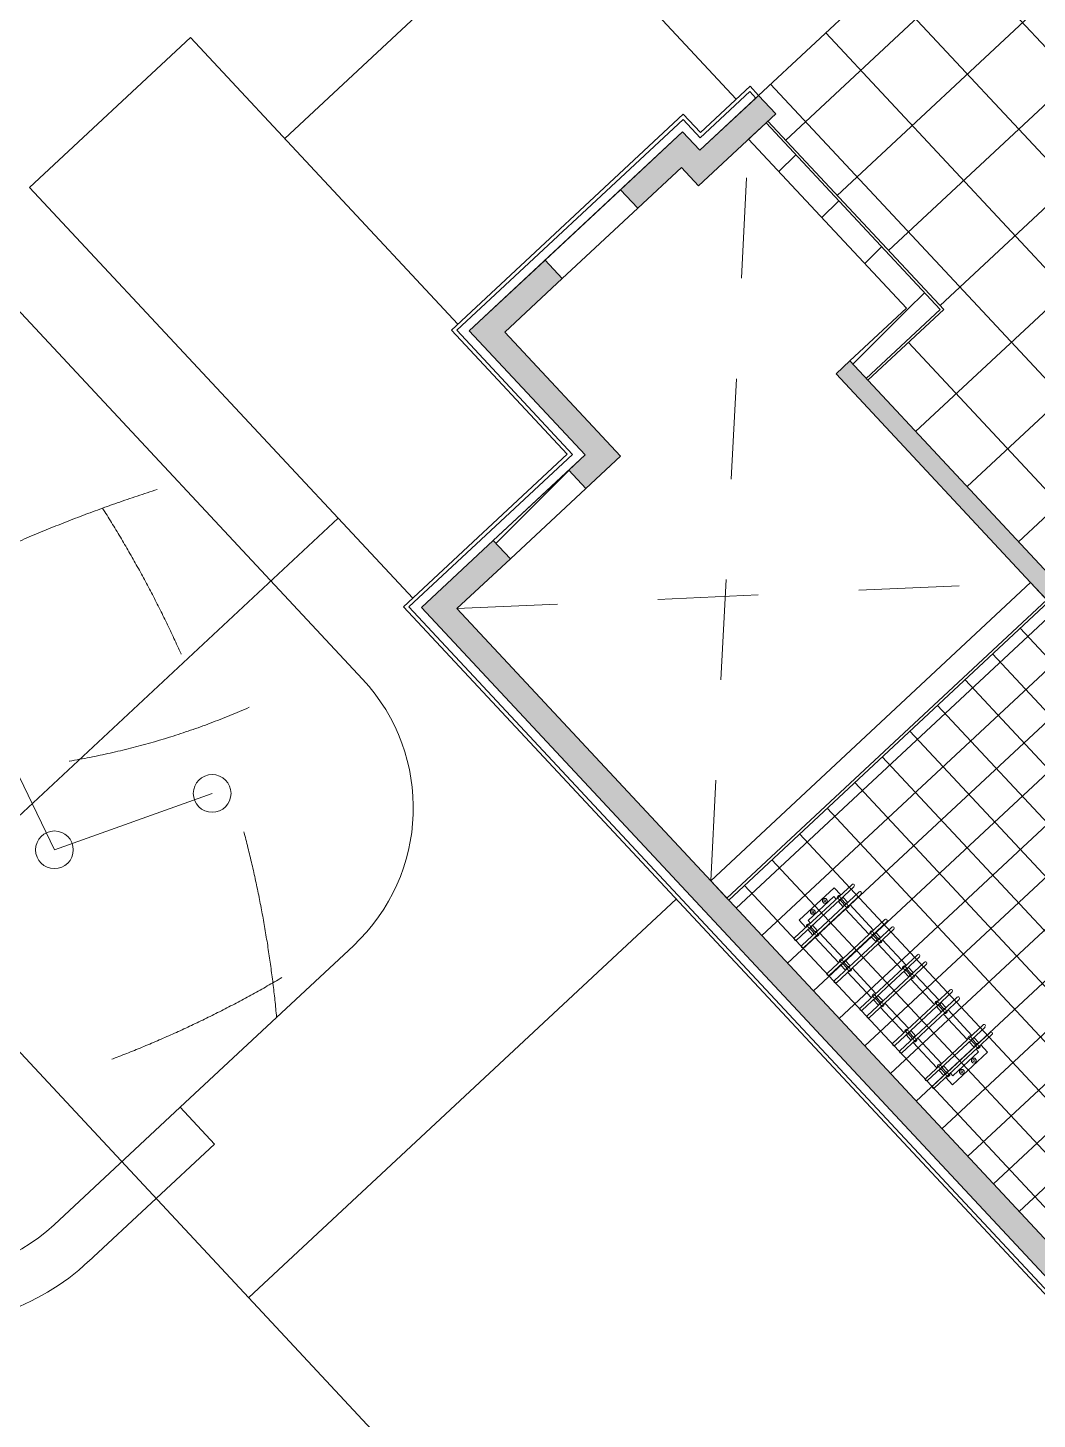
# Model space of a CAD drawing. Header units: millimetres. Extents: x -71377 to 516042, y -145869 to 441446.
# Drawn here: x 251443 to 259472, y 149402 to 160472 of the extents above; entities that cross this region are included whole.
import ezdxf

# ---------------------------------------------------------------- set-up
doc = ezdxf.new("R2010")
doc.units = ezdxf.units.MM
doc.header["$LTSCALE"] = 1000
doc.linetypes.add('_점선_M_', pattern=[3, 1.5, -1.5])
doc.linetypes.add('_점선_S_', pattern=[1.6, 0.8, -0.8])
for name, color, linetype, lineweight in [('04', 4, 'Continuous', 5), ('06', 6, 'Continuous', 5), ('09_HID', 9, '_점선_M_', 5), ('A-fnsh', 5, 'Continuous', 5), ('A-hat', 251, 'Continuous', 5), ('A-insu', 251, 'Continuous', 5), ('A_bwall', 3, 'Continuous', 5), ('A_cwall', 2, 'Continuous', 5), ('A_fnsh', 5, 'Continuous', 5), ('A_fnsh-4', 4, 'Continuous', 5), ('AA_오픈', 8, '_점선_S_', 5), ('조경라인_dwg', 8, 'Continuous', 5), ('패밀리로 가져오기', 8, 'Continuous', 5)]:
    doc.layers.add(name, color=color, linetype=linetype, lineweight=lineweight)
pattern_1 = [(45, (165969.5, 243949.9), (-353.5534, 353.5534), [])]

# ---------------------------------------------------------------- blocks, each defined once
blk = doc.blocks.new('자전거보관소_2D - 자전거보관소_dwg-3619136-지반층 배치도')
at = {"layer": '패밀리로 가져오기'}
for p, q in [((1167, 2016), (543, 2016)), ((1167, 1993), (543, 1993)), ((665, 1993), (665, 1934)), ((684, 1994), (684, 1934)), ((696, 1994), (696, 1934)), ((715, 1993), (715, 1934)), ((995, 1993), (995, 1934)), ((1014, 1994), (1014, 1934)), ((1026, 1994), (1026, 1934)), ((1045, 1993), (1045, 1934)), ((1167, 1934), (543, 1934)), ((1167, 1911), (543, 1911)), ((665, 1911), (665, 1634)), ((715, 1911), (715, 1634)), ((995, 1911), (995, 1634)), ((1045, 1911), (1045, 1634)), ((1167, 1634), (543, 1634)), ((1167, 1611), (543, 1611)), ((1167, 1552), (543, 1552)), ((665, 1611), (665, 1552)), ((684, 1612), (684, 1552)), ((696, 1612), (696, 1552)), ((715, 1611), (715, 1552)), ((995, 1611), (995, 1552)), ((1014, 1612), (1014, 1552)), ((1026, 1612), (1026, 1552)), ((1045, 1611), (1045, 1552)), ((1167, 1529), (543, 1529)), ((665, 1529), (665, 1252)), ((715, 1529), (715, 1252)), ((995, 1529), (995, 1252)), ((1045, 1529), (1045, 1252)), ((1167, 1252), (543, 1252)), ((1167, 1229), (543, 1229)), ((665, 1229), (665, 1170)), ((684, 1230), (684, 1170)), ((696, 1230), (696, 1170)), ((715, 1229), (715, 1170)), ((995, 1229), (995, 1170)), ((1014, 1230), (1014, 1170)), ((1026, 1230), (1026, 1170)), ((1045, 1229), (1045, 1170)), ((1167, 1170), (543, 1170)), ((1167, 1147), (543, 1147)), ((665, 1147), (665, 870)), ((715, 1147), (715, 870)), ((995, 1147), (995, 870)), ((1045, 1147), (1045, 870)), ((1167, 870), (543, 870)), ((1167, 847), (543, 847)), ((1167, 788), (543, 788)), ((665, 847), (665, 788)), ((684, 848), (684, 788)), ((696, 848), (696, 788)), ((715, 847), (715, 788)), ((995, 847), (995, 788)), ((1014, 848), (1014, 788)), ((1026, 848), (1026, 788)), ((1045, 847), (1045, 788)), ((1167, 765), (543, 765)), ((665, 765), (665, 488)), ((715, 765), (715, 488)), ((995, 765), (995, 488)), ((1045, 765), (1045, 488)), ((1167, 488), (543, 488)), ((1167, 465), (543, 465)), ((665, 465), (665, 406)), ((684, 465), (684, 406)), ((696, 465), (696, 406)), ((715, 465), (715, 406)), ((995, 465), (995, 406)), ((1014, 465), (1014, 406)), ((1026, 465), (1026, 406)), ((1045, 465), (1045, 406)), ((1167, 406), (543, 406)), ((1167, 384), (543, 384))]:
    blk.add_line(p, q, dxfattribs=at)
at = {"layer": '패밀리로 가져오기', "flags": 128}
for points in [[(1045, 2016), (1045, 2094), (665, 2094), (665, 2016)], [(995, 2016), (995, 2044), (715, 2044), (715, 2016)], [(665, 384), (665, 305), (1045, 305), (1045, 384)], [(715, 384), (715, 355), (995, 355), (995, 384)]]:
    blk.add_lwpolyline(points, dxfattribs=at)
for points in [[(798, 2050), (782, 2050), (772, 2060), (772, 2076), (782, 2087), (798, 2087), (808, 2076), (808, 2060)], [(928, 2050), (912, 2050), (902, 2060), (902, 2076), (912, 2087), (928, 2087), (938, 2076), (938, 2060)], [(798, 348), (782, 348), (772, 338), (772, 322), (782, 311), (798, 311), (808, 322), (808, 338)], [(928, 348), (912, 348), (902, 338), (902, 322), (912, 311), (928, 311), (938, 322), (938, 338)]]:
    blk.add_lwpolyline(points, close=True, dxfattribs=at)
at = {"layer": '패밀리로 가져오기'}
for centre in [(790, 2068), (920, 2068), (790, 330), (920, 330)]:
    blk.add_circle(centre, 8, dxfattribs=at)
for centre, radius, start, end in [((543, 2005), 11.2, 90, 270), ((690, 2005), 21.1, 31.8156, 148.1844), ((690, 2005), 21.2, 211.8156, 252.5282), ((690, 2005), 11.1, 90, 270), ((690, 2005), 11.1, 270, 90), ((690, 2005), 21.2, 287.4718, 328.1844), ((1020, 2004), 21.1, 31.8156, 148.1844), ((1020, 2004), 21.1, 211.8156, 252.5282), ((1020, 2005), 11.1, 90, 270), ((1020, 2005), 11.1, 270, 90), ((1020, 2004), 21.1, 287.4718, 328.1844), ((1167, 2005), 11.2, 270, 90), ((543, 1923), 11.2, 90, 270), ((690, 1923), 21.1, 107.4718, 148.1844), ((690, 1923), 21.2, 211.8156, 328.1844), ((690, 1923), 11.2, 90, 270), ((690, 1923), 11.2, 270, 90), ((690, 1923), 21.1, 31.8156, 72.5282), ((1020, 1923), 21.1, 107.4718, 148.1844), ((1020, 1923), 21.2, 211.8156, 270), ((1020, 1923), 11.2, 90, 270), ((1020, 1923), 11.2, 270, 90), ((1020, 1923), 21.1, 270, 328.1844), ((1020, 1923), 21.1, 31.8156, 72.5282), ((1167, 1923), 11.2, 270, 90), ((543, 1623), 11.2, 90, 270), ((543, 1541), 11.2, 90, 270), ((690, 1623), 21.2, 31.8156, 148.1844), ((690, 1623), 21.2, 211.8156, 252.5282), ((690, 1541), 21.1, 107.4718, 148.1844), ((690, 1623), 11.1, 90, 270), ((690, 1541), 11.2, 90, 270), ((690, 1623), 11.1, 270, 90), ((690, 1541), 11.2, 270, 90), ((690, 1623), 21.2, 287.4718, 328.1844), ((690, 1541), 21.1, 31.8156, 72.5282), ((1020, 1622), 21.2, 31.8156, 148.1844), ((1020, 1622), 21.1, 211.8156, 252.5282), ((1020, 1541), 21.1, 107.4718, 148.1844), ((1020, 1623), 11.1, 90, 270), ((1020, 1541), 11.2, 90, 270), ((1020, 1623), 11.1, 270, 90), ((1020, 1541), 11.2, 270, 90), ((1020, 1622), 21.2, 287.4718, 328.1844), ((1020, 1541), 21.1, 31.8156, 72.5282), ((1167, 1623), 11.2, 270, 90), ((1167, 1541), 11.2, 270, 90), ((690, 1541), 21.2, 211.8156, 328.1844), ((1020, 1541), 21.2, 211.8156, 270), ((1020, 1541), 21.1, 270, 328.1844), ((543, 1241), 11.2, 90, 270), ((690, 1241), 21.2, 31.8156, 148.1844), ((690, 1241), 21.1, 211.8156, 252.5282), ((690, 1241), 11.2, 90, 270), ((690, 1241), 11.2, 270, 90), ((690, 1241), 21.1, 287.4718, 328.1844), ((1020, 1241), 21.2, 31.8156, 148.1844), ((1020, 1241), 21.1, 211.8156, 252.5282), ((1020, 1241), 11.2, 90, 270), ((1020, 1241), 11.2, 270, 90), ((1020, 1241), 21.2, 287.4718, 328.1844), ((1167, 1241), 11.2, 270, 90), ((543, 1159), 11.2, 90, 270), ((690, 1159), 21.1, 107.4718, 148.1844), ((690, 1159), 21.1, 211.8156, 270), ((690, 1159), 11.1, 90, 270), ((690, 1159), 11.1, 270, 90), ((690, 1159), 21.1, 270, 328.1844), ((690, 1159), 21.2, 31.8156, 72.5282), ((1020, 1159), 21.2, 107.4718, 148.1844), ((1020, 1159), 21.1, 211.8156, 270), ((1020, 1159), 11.2, 90, 270), ((1020, 1159), 11.2, 270, 90), ((1020, 1159), 21.1, 270, 328.1844), ((1020, 1159), 21.1, 31.8156, 72.5282), ((1167, 1159), 11.2, 270, 90), ((543, 859), 11.2, 90, 270), ((543, 777), 11.2, 90, 270), ((690, 859), 21.2, 31.8156, 148.1844), ((690, 859), 21.1, 211.8156, 252.5282), ((690, 777), 21.2, 107.4718, 148.1844), ((690, 859), 11.1, 90, 270), ((690, 777), 11.1, 90, 270), ((690, 859), 11.1, 270, 90), ((690, 777), 11.1, 270, 90), ((690, 859), 21.2, 287.4718, 328.1844), ((690, 777), 21.1, 31.8156, 72.5282), ((1020, 859), 21.2, 31.8156, 148.1844), ((1020, 859), 21.2, 211.8156, 252.5282), ((1020, 777), 21.1, 107.4718, 148.1844), ((1020, 859), 11.2, 90, 270), ((1020, 777), 11.2, 90, 270), ((1020, 859), 11.2, 270, 90), ((1020, 777), 11.2, 270, 90), ((1020, 859), 21.2, 287.4718, 328.1844), ((1020, 777), 21.2, 31.8156, 72.5282), ((1167, 859), 11.2, 270, 90), ((1167, 777), 11.2, 270, 90), ((690, 777), 21.1, 211.8156, 270), ((690, 777), 21.2, 270, 328.1844), ((1020, 777), 21.2, 211.8156, 270), ((1020, 777), 21.2, 270, 328.1844), ((543, 477), 11.2, 90, 270), ((690, 477), 21.2, 31.8156, 148.1844), ((690, 477), 21.1, 211.8156, 252.5282), ((690, 477), 11.1, 90, 270), ((690, 477), 11.1, 270, 90), ((690, 477), 21.1, 287.4718, 328.1844), ((1020, 477), 21.1, 31.8156, 148.1844), ((1020, 477), 21.2, 211.8156, 252.5282), ((1020, 477), 11.2, 90, 270), ((1020, 477), 11.2, 270, 90), ((1020, 477), 21.1, 287.4718, 328.1844), ((1167, 477), 11.2, 270, 90), ((543, 395), 11.2, 90, 270), ((690, 395), 21.2, 107.4718, 148.1844), ((690, 395), 21.1, 211.8156, 270), ((690, 395), 11.1, 90, 270), ((690, 395), 11.1, 270, 90), ((690, 395), 21.1, 270, 328.1844), ((690, 395), 21.2, 31.8156, 72.5282), ((1020, 395), 21.2, 107.4718, 148.1844), ((1020, 395), 21.2, 211.8156, 270), ((1020, 395), 11.2, 90, 270), ((1020, 395), 11.2, 270, 90), ((1020, 395), 21.1, 270, 328.1844), ((1020, 395), 21.1, 31.8156, 72.5282), ((1167, 395), 11.2, 270, 90)]:
    blk.add_arc(centre, radius, start, end, dxfattribs=at)
blk = doc.blocks.new('자전거보관소_2D - 자전거보관소_2D-3619196-지반층 배치도')
blk.add_blockref('자전거보관소_2D - 자전거보관소_dwg-3619136-지반층 배치도', (-665, -305))
blk = doc.blocks.new('조경라인_dwg-6847807-지반층 배치도')
at = {"layer": '04', "flags": 128}
for points in [[(252909, 154381), (251654, 153932), (251163, 154946), (249925, 153591)], [(251924, 150656), (252927, 151591), (252654, 151884), (251651, 150948)]]:
    blk.add_lwpolyline(points, dxfattribs=at)
at = {"layer": '04'}
for centre in [(252909, 154381), (251654, 153932)]:
    blk.add_circle(centre, 150, dxfattribs=at)
for radius in [1500, 1900]:
    blk.add_arc((250628, 152045), radius, 264.3048, 313, dxfattribs=at)
at = {"layer": '06'}
for p, q in [((250019, 159671), (254106, 155289)), ((254032, 153169), (252654, 151884))]:
    blk.add_line(p, q, dxfattribs=at)
at = {"layer": '06', "flags": 128}
blk.add_lwpolyline([(257078, 159905), (251866, 165495), (250167, 163911)], dxfattribs=at)
at = {"layer": '06'}
for centre, radius, start, end in [((253009, 154266), 1500, 313, 43), ((256788, 213813), 65074, 248.82861, 277.67018)]:
    blk.add_arc(centre, radius, start, end, dxfattribs=at)
at = {"layer": '09_HID'}
for centre, radius, start, end in [((256130, 145370), 12000, 107.747, 158.2438), ((244361, 151764), 9099, 5.2733, 32.485), ((250771, 160593), 6039, 251.0704, 301.7481), ((249008, 160457), 8759, 251.5044, 306.9345)]:
    blk.add_arc(centre, radius, start, end, dxfattribs=at)

msp = doc.modelspace()

# ---------------------------------------------------------------- hatches: boundary and pattern name
at = {"layer": 'A-hat'}
h = msp.add_hatch(dxfattribs=at)
h.set_pattern_fill('FP_41', color=256, scale=1000, style=0, pattern_type=2)
h.set_pattern_definition([(133, (260991.4, 158758.7), (-438.81, -409.2), []), (223, (260991.4, 158758.7), (409.2, -438.81), [])])
h.paths.add_polyline_path([(260993.6, 155031.5), (261727.9, 155716.2), (261536.2, 155921.7), (261572.8, 155955.8), (261764.5, 155750.3), (263162.8, 157054.3), (262971.2, 157259.8), (263007.7, 157293.9), (263199.4, 157088.4), (263897.1, 157739), (263614.1, 158042.6), (264440.5, 158813.2), (260921.4, 162587), (259546.4, 161304.8), (259300.9, 161568.1), (258269.7, 160606.5), (258133.3, 160752.8), (257255.7, 159934.4), (257392.1, 159788.1), (257329.9, 159730.1), (258728, 158230.9), (258124.6, 157668.2), (260491.2, 155130.4), (260710.6, 155335)])
h.paths.add_polyline_path([(263561.1, 158957.1), (263151.9, 159395.9), (263371.3, 159600.5), (263780.5, 159161.7), (263575.9, 158970.9)])
h.paths.add_polyline_path([(262936.1, 159700.6), (262322.3, 160358.9), (262541.7, 160563.5), (263155.5, 159905.2), (262950.1, 159713.7)])
for points in [[(256777.7, 159215.2), (257392.1, 159788.1), (257255.7, 159934.4), (256641.3, 159361.5)], [(256293.9, 159037.6), (256787.6, 159497.9), (256651.2, 159644.2), (256157.5, 159183.8)], [(255237.1, 158052.1), (255694.2, 158478.3), (255557.8, 158624.6), (255100.7, 158198.3)], [(255875.2, 157074.6), (256021.4, 157211), (255100.7, 158198.3), (254954.5, 158061.9), (255321.6, 157668.2)], [(259563.1, 155905.7), (259672.8, 156008), (257981.4, 157821.8), (257871.7, 157719.5), (258928.1, 156586.7)], [(255881.7, 156807.3), (256157.8, 157064.7), (256021.4, 157211), (255745.3, 156953.6), (255875.2, 156814.3)], [(254719.6, 155997.1), (254856, 155850.8), (255282, 156248), (255145.6, 156394.3)], [(260428.3, 149582), (260574.6, 149718.4), (254719.6, 155997.1), (254573.4, 155860.7), (258729.7, 151403.5)]]:
    msp.add_hatch(color=256, dxfattribs=at).paths.add_polyline_path(points)
h = msp.add_hatch(dxfattribs=at)
h.set_pattern_fill('FP_12', color=256, scale=1000, style=0, pattern_type=2)
h.set_pattern_definition(pattern_1)
h.paths.add_polyline_path([(258560.8, 158102.3), (258699.7, 158231.9), (257310.5, 159712), (257176.3, 159586.9), (258431.2, 158241.2)])
h = msp.add_hatch(dxfattribs=at)
h.set_pattern_fill('FP_12', color=256, scale=1000, style=0, pattern_type=2)
h.set_pattern_definition(pattern_1)
h.paths.add_polyline_path([(258111, 157682.8), (258560.8, 158102.3), (258431.2, 158241.2), (257981.4, 157821.8)])
h = msp.add_hatch(dxfattribs=at)
h.set_pattern_fill('FP_12', color=256, scale=1000, style=0, pattern_type=2)
h.set_pattern_definition(pattern_1)
h.paths.add_polyline_path([(255282, 156248), (255881.7, 156807.3), (255745.3, 156953.6), (255145.6, 156394.3)])
h = msp.add_hatch(dxfattribs=at)
h.set_pattern_fill('FP_40', color=256, scale=1000, style=0, pattern_type=2)
h.set_pattern_definition([(133, (260155.5, 153056.82), (-219.406, -204.6), []), (223, (260155.5, 153056.82), (204.6, -219.406), [])])
h.paths.add_polyline_path([(260574.6, 149718.4), (261810.6, 150871), (261674.2, 151017.2), (262858.9, 152122.1), (261651.8, 153416.6), (261995.6, 153737.1), (260600.9, 155232.7), (260491.2, 155130.4), (259672.8, 156008), (257018, 153532.4), (260564.7, 149729)])

# ---------------------------------------------------------------- linework, layer by layer
at = {"layer": 'A-fnsh'}
for p, q in [((253486.7, 159592), (258884.1, 164625.1)), ((258133.3, 160752.8), (257255.7, 159934.4)), ((252736.5, 160396.4), (251456.6, 159202.9)), ((254864.3, 158114.6), (252736.5, 160396.4)), ((244572.7, 159620.2), (255962.1, 147406.6)), ((251456.6, 159202.9), (254505.2, 155933.8)), ((258728, 158230.9), (258124.6, 157668.2)), ((237639.2, 141395.6), (253911.8, 156570.1)), ((259563.1, 155905.7), (257018, 153532.4)), ((256600.8, 153539.9), (253200, 150368.6))]:
    msp.add_line(p, q, dxfattribs=at)
at = {"layer": 'A-insu'}
for p, q in [((256787.6, 159497.9), (257233.7, 159913.9)), ((254954.5, 158061.9), (256651.2, 159644.2)), ((256651.2, 159644.2), (256651.2, 159644.2)), ((255875.2, 157074.6), (254954.5, 158061.9)), ((255145.6, 156394.3), (255875.2, 157074.6))]:
    msp.add_line(p, q, dxfattribs=at)
at = {"layer": 'A_bwall'}
for p, q in [((257315.3, 159716.5), (257176.3, 159586.9)), ((258699.7, 158231.9), (257315.3, 159716.5)), ((257176.3, 159586.9), (258431.2, 158241.2)), ((256157.5, 159183.8), (255557.8, 158624.6)), ((255694.2, 158478.3), (256293.9, 159037.6)), ((258431.2, 158241.2), (257981.4, 157821.8)), ((258111, 157682.8), (258699.7, 158231.9)), ((255745.3, 156953.6), (255145.6, 156394.3)), ((255282, 156248), (255881.7, 156807.3)), ((259419.9, 156059.3), (256874.7, 153686)), ((259549.4, 155920.4), (259419.9, 156059.3)), ((257004.3, 153547), (259549.4, 155920.4)), ((256874.7, 153686), (257004.3, 153547))]:
    msp.add_line(p, q, dxfattribs=at)
at = {"layer": 'A_cwall'}
for p, q in [((257255.7, 159934.4), (256787.6, 159497.9)), ((257392.1, 159788.1), (257255.7, 159934.4)), ((256777.7, 159215.2), (257392.1, 159788.1)), ((256651.2, 159644.2), (256157.5, 159183.8)), ((256787.6, 159497.9), (256651.2, 159644.2)), ((256293.9, 159037.6), (256641.3, 159361.5)), ((256641.3, 159361.5), (256777.7, 159215.2)), ((256157.5, 159183.8), (256293.9, 159037.6)), ((255557.8, 158624.6), (254954.5, 158061.9)), ((255694.2, 158478.3), (255557.8, 158624.6)), ((255237.1, 158052.1), (255694.2, 158478.3)), ((254954.5, 158061.9), (255875.2, 157074.6)), ((256157.8, 157064.7), (255237.1, 158052.1)), ((257981.4, 157821.8), (257871.7, 157719.5)), ((259672.8, 156008), (257981.4, 157821.8)), ((257871.7, 157719.5), (259563.1, 155905.7)), ((255875.2, 157074.6), (255745.3, 156953.6)), ((255881.7, 156807.3), (256157.8, 157064.7)), ((255745.3, 156953.6), (255881.7, 156807.3)), ((255145.6, 156394.3), (254573.4, 155860.7)), ((255282, 156248), (255145.6, 156394.3)), ((254856, 155850.8), (255282, 156248)), ((254573.4, 155860.7), (260564.7, 149435.7)), ((260574.6, 149718.4), (254856, 155850.8))]:
    msp.add_line(p, q, dxfattribs=at)
at = {"layer": 'A_fnsh'}
for p, q in [((257329.9, 159730.1), (257315.3, 159716.5)), ((258728, 158230.9), (257329.9, 159730.1)), ((258124.6, 157668.2), (258728, 158230.9)), ((257018, 153532.4), (259563.1, 155905.7)), ((257004.3, 153547), (257018, 153532.4))]:
    msp.add_line(p, q, dxfattribs=at)
at = {"layer": 'A_fnsh-4'}
for p, q in [((257187.5, 160007.5), (256792.5, 159639.2)), ((257255.7, 159934.4), (257187.5, 160007.5)), ((257186, 159965.1), (256791.1, 159596.8)), ((257233.7, 159913.9), (257186, 159965.1)), ((257233.7, 159913.9), (257255.7, 159934.4)), ((256656.1, 159785.5), (254813.1, 158066.9)), ((256792.5, 159639.2), (256656.1, 159785.5)), ((256654.7, 159743.1), (254855.5, 158065.4)), ((256791.1, 159596.8), (256654.7, 159743.1)), ((254813.1, 158066.9), (255733.8, 157079.5)), ((254855.5, 158065.4), (255776.2, 157078.1)), ((255733.8, 157079.5), (254432, 155865.6)), ((255776.2, 157078.1), (254474.4, 155864.1)), ((254432, 155865.6), (260559.8, 149294.4)), ((254474.4, 155864.1), (260561.3, 149336.8))]:
    msp.add_line(p, q, dxfattribs=at)
at = {"layer": 'AA_오픈'}
for p, q in [((256874.7, 153686), (257176.3, 159586.9)), ((256874.7, 153686), (257176.3, 159586.9)), ((254856, 155850.8), (259419.9, 156059.3)), ((254856, 155850.8), (259419.9, 156059.3))]:
    msp.add_line(p, q, dxfattribs=at)

# ---------------------------------------------------------------- block references
at = {"layer": '조경라인_dwg', "rotation": 8.537736462515947e-07}
msp.add_blockref('조경라인_dwg-6847807-지반층 배치도', (0, 0), dxfattribs=at)
at = {"layer": '패밀리로 가져오기', "rotation": 43.00000124847615}
msp.add_blockref('자전거보관소_2D - 자전거보관소_2D-3619196-지반층 배치도', (258798.8, 152062.6), dxfattribs=at)

doc.saveas('drawing.dxf')
